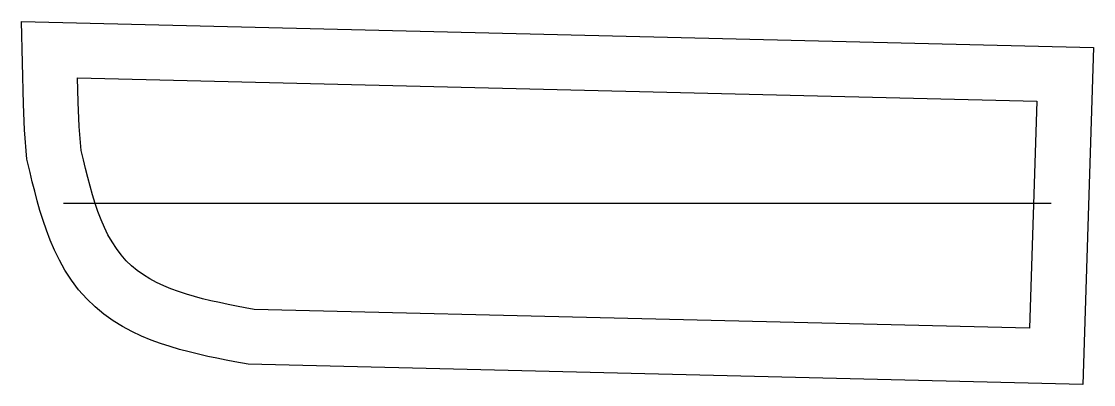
# Model space of a CAD drawing. Header units: inches. Extents: x 0 to 7.69, y 0 to 2.6.
import ezdxf

# ---------------------------------------------------------------- set-up
doc = ezdxf.new("R2010")
doc.units = ezdxf.units.IN

msp = doc.modelspace()

# ---------------------------------------------------------------- linework, layer by layer
at = {"layer": 'T001L001'}
for points in [[(1.627, 0.145), (1.532, 0.163), (1.468, 0.175), (1.403, 0.188), (1.337, 0.202), (1.27, 0.217), (1.203, 0.234), (1.135, 0.252), (1.067, 0.272), (0.998, 0.294), (0.93, 0.319), (0.861, 0.348), (0.793, 0.38), (0.725, 0.416), (0.658, 0.457), (0.592, 0.504), (0.529, 0.556), (0.468, 0.614), (0.41, 0.68), (0.358, 0.749), (0.312, 0.819), (0.272, 0.891), (0.237, 0.963), (0.206, 1.034), (0.179, 1.106), (0.155, 1.177), (0.133, 1.247), (0.113, 1.318), (0.095, 1.386), (0.078, 1.454), (0.062, 1.521), (0.039, 1.615), (0.022, 1.826), (0.014, 2.011), (0, 2.603), (7.692, 2.416), (7.614, 0), (1.627, 0.145)], [(1.669, 0.538), (1.606, 0.55), (1.544, 0.562), (1.482, 0.574), (1.421, 0.587), (1.36, 0.601), (1.3, 0.615), (1.241, 0.631), (1.184, 0.648), (1.128, 0.666), (1.073, 0.686), (1.021, 0.708), (0.97, 0.732), (0.921, 0.758), (0.875, 0.786), (0.831, 0.817), (0.79, 0.851), (0.752, 0.888), (0.715, 0.929), (0.681, 0.975), (0.65, 1.023), (0.621, 1.074), (0.595, 1.127), (0.571, 1.182), (0.549, 1.24), (0.529, 1.299), (0.51, 1.36), (0.493, 1.422), (0.476, 1.485), (0.46, 1.548), (0.445, 1.612), (0.429, 1.677), (0.415, 1.851), (0.407, 2.025), (0.403, 2.199), (7.286, 2.032), (7.233, 0.403), (1.669, 0.538)], [(0.301, 1.301), (7.388, 1.301)]]:
    msp.add_lwpolyline(points, dxfattribs=at)

doc.saveas('drawing.dxf')
